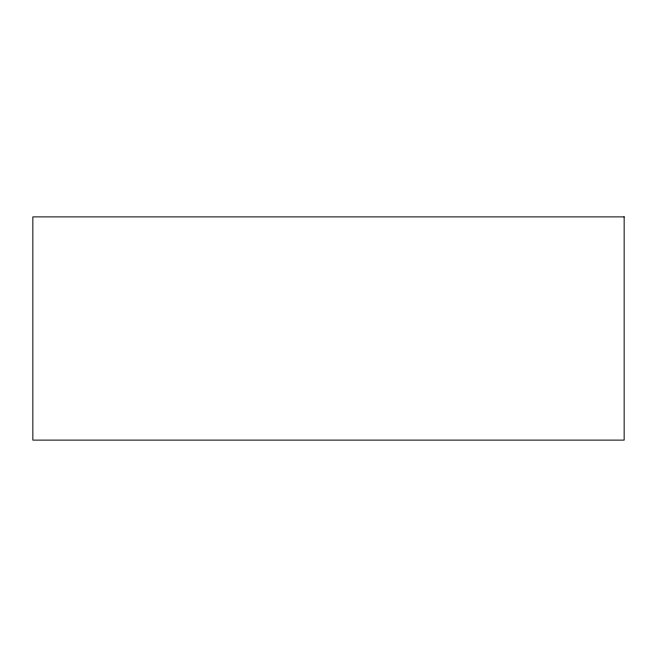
<?xml version="1.0" encoding="UTF-8"?>
<svg xmlns="http://www.w3.org/2000/svg" width="657" height="657" viewBox="0 0 657 657"><rect width="100%" height="100%" fill="white"/><g stroke="black" fill="none" stroke-linecap="round" stroke-linejoin="round"><path stroke-width="0.99" d="M624.15 216.884L32.85 216.884L32.85 440.116L624.15 440.116L624.15 216.884"/></g></svg>
